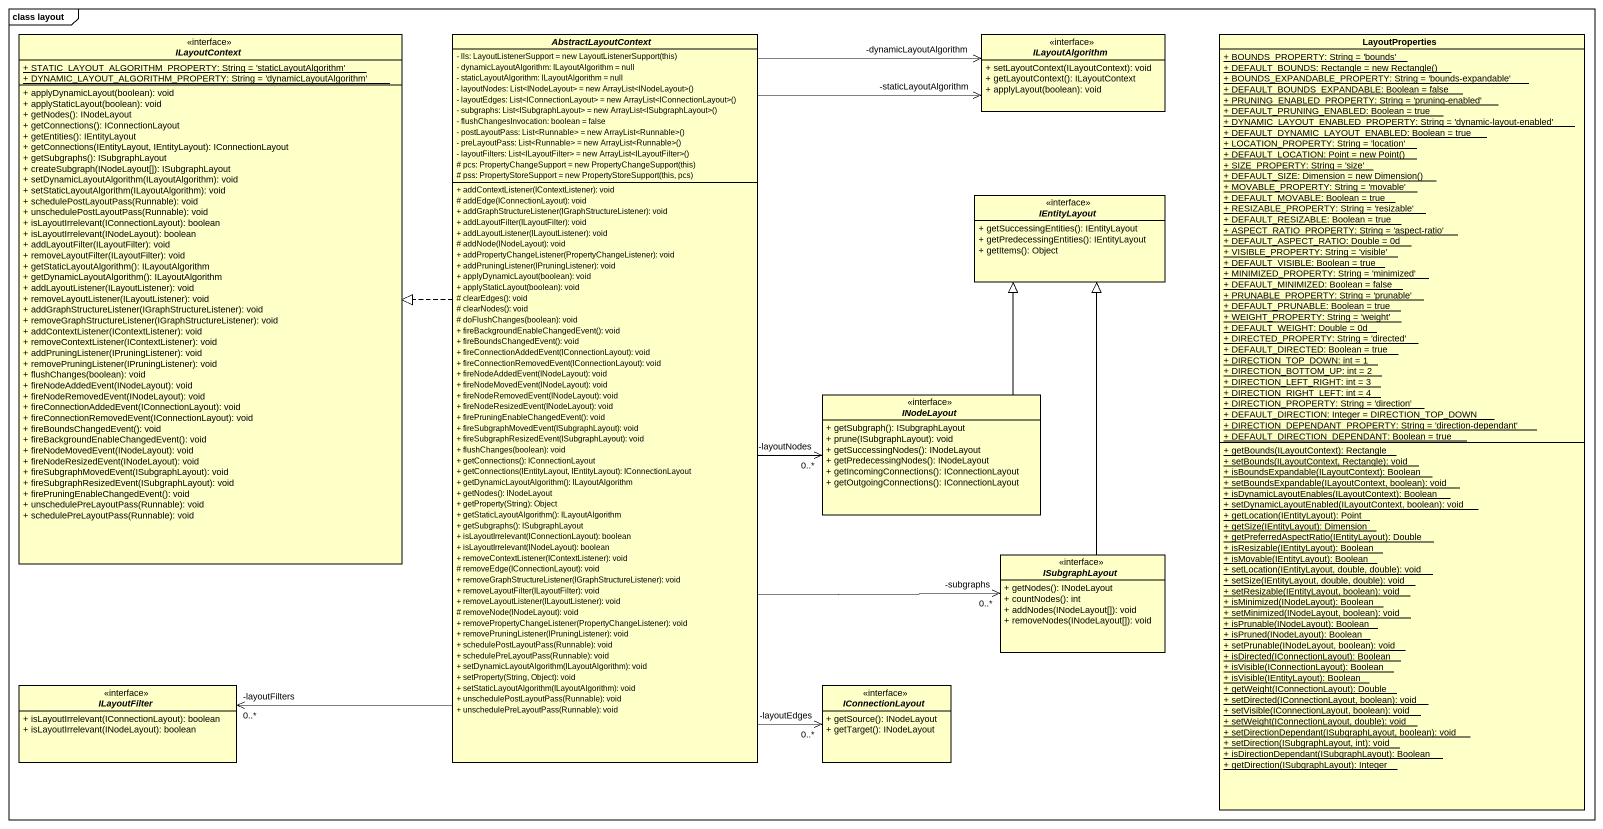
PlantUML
@startuml
mainframe class layout
hide circle
hide empty members
skinparam classAttributeIconSize 0
interface ILayoutContext #FFFFC8 {
  {static} + STATIC_LAYOUT_ALGORITHM_PROPERTY: String = 'staticLayoutAlgorithm'
  {static} + DYNAMIC_LAYOUT_ALGORITHM_PROPERTY: String = 'dynamicLayoutAlgorithm'
  + applyDynamicLayout(boolean): void
  + applyStaticLayout(boolean): void
  + getNodes(): INodeLayout
  + getConnections(): IConnectionLayout
  + getEntities(): IEntityLayout
  + getConnections(IEntityLayout, IEntityLayout): IConnectionLayout
  + getSubgraphs(): ISubgraphLayout
  + createSubgraph(INodeLayout[]): ISubgraphLayout
  + setDynamicLayoutAlgorithm(ILayoutAlgorithm): void
  + setStaticLayoutAlgorithm(ILayoutAlgorithm): void
  + schedulePostLayoutPass(Runnable): void
  + unschedulePostLayoutPass(Runnable): void
  + isLayoutIrrelevant(IConnectionLayout): boolean
  + isLayoutIrrelevant(INodeLayout): boolean
  + addLayoutFilter(ILayoutFilter): void
  + removeLayoutFilter(ILayoutFilter): void
  + getStaticLayoutAlgorithm(): ILayoutAlgorithm
  + getDynamicLayoutAlgorithm(): ILayoutAlgorithm
  + addLayoutListener(ILayoutListener): void
  + removeLayoutListener(ILayoutListener): void
  + addGraphStructureListener(IGraphStructureListener): void
  + removeGraphStructureListener(IGraphStructureListener): void
  + addContextListener(IContextListener): void
  + removeContextListener(IContextListener): void
  + addPruningListener(IPruningListener): void
  + removePruningListener(IPruningListener): void
  + flushChanges(boolean): void
  + fireNodeAddedEvent(INodeLayout): void
  + fireNodeRemovedEvent(INodeLayout): void
  + fireConnectionAddedEvent(IConnectionLayout): void
  + fireConnectionRemovedEvent(IConnectionLayout): void
  + fireBoundsChangedEvent(): void
  + fireBackgroundEnableChangedEvent(): void
  + fireNodeMovedEvent(INodeLayout): void
  + fireNodeResizedEvent(INodeLayout): void
  + fireSubgraphMovedEvent(ISubgraphLayout): void
  + fireSubgraphResizedEvent(ISubgraphLayout): void
  + firePruningEnableChangedEvent(): void
  + unschedulePreLayoutPass(Runnable): void
  + schedulePreLayoutPass(Runnable): void
}
abstract class AbstractLayoutContext #FFFFC8 {
  {field} - lls: LayoutListenerSupport = new LayoutListenerSupport(this)
  - dynamicLayoutAlgorithm: ILayoutAlgorithm = null
  - staticLayoutAlgorithm: ILayoutAlgorithm = null
  {field} - layoutNodes: List<INodeLayout> = new ArrayList<INodeLayout>()
  {field} - layoutEdges: List<IConnectionLayout> = new ArrayList<IConnectionLayout>()
  {field} - subgraphs: List<ISubgraphLayout> = new ArrayList<ISubgraphLayout>()
  - flushChangesInvocation: boolean = false
  {field} - postLayoutPass: List<Runnable> = new ArrayList<Runnable>()
  {field} - preLayoutPass: List<Runnable> = new ArrayList<Runnable>()
  {field} - layoutFilters: List<ILayoutFilter> = new ArrayList<ILayoutFilter>()
  {field} # pcs: PropertyChangeSupport = new PropertyChangeSupport(this)
  {field} # pss: PropertyStoreSupport = new PropertyStoreSupport(this, pcs)
  + addContextListener(IContextListener): void
  # addEdge(IConnectionLayout): void
  + addGraphStructureListener(IGraphStructureListener): void
  + addLayoutFilter(ILayoutFilter): void
  + addLayoutListener(ILayoutListener): void
  # addNode(INodeLayout): void
  + addPropertyChangeListener(PropertyChangeListener): void
  + addPruningListener(IPruningListener): void
  + applyDynamicLayout(boolean): void
  + applyStaticLayout(boolean): void
  # clearEdges(): void
  # clearNodes(): void
  # doFlushChanges(boolean): void
  + fireBackgroundEnableChangedEvent(): void
  + fireBoundsChangedEvent(): void
  + fireConnectionAddedEvent(IConnectionLayout): void
  + fireConnectionRemovedEvent(IConnectionLayout): void
  + fireNodeAddedEvent(INodeLayout): void
  + fireNodeMovedEvent(INodeLayout): void
  + fireNodeRemovedEvent(INodeLayout): void
  + fireNodeResizedEvent(INodeLayout): void
  + firePruningEnableChangedEvent(): void
  + fireSubgraphMovedEvent(ISubgraphLayout): void
  + fireSubgraphResizedEvent(ISubgraphLayout): void
  + flushChanges(boolean): void
  + getConnections(): IConnectionLayout
  + getConnections(IEntityLayout, IEntityLayout): IConnectionLayout
  + getDynamicLayoutAlgorithm(): ILayoutAlgorithm
  + getNodes(): INodeLayout
  + getProperty(String): Object
  + getStaticLayoutAlgorithm(): ILayoutAlgorithm
  + getSubgraphs(): ISubgraphLayout
  + isLayoutIrrelevant(IConnectionLayout): boolean
  + isLayoutIrrelevant(INodeLayout): boolean
  + removeContextListener(IContextListener): void
  # removeEdge(IConnectionLayout): void
  + removeGraphStructureListener(IGraphStructureListener): void
  + removeLayoutFilter(ILayoutFilter): void
  + removeLayoutListener(ILayoutListener): void
  # removeNode(INodeLayout): void
  + removePropertyChangeListener(PropertyChangeListener): void
  + removePruningListener(IPruningListener): void
  + schedulePostLayoutPass(Runnable): void
  + schedulePreLayoutPass(Runnable): void
  + setDynamicLayoutAlgorithm(ILayoutAlgorithm): void
  + setProperty(String, Object): void
  + setStaticLayoutAlgorithm(ILayoutAlgorithm): void
  + unschedulePostLayoutPass(Runnable): void
  + unschedulePreLayoutPass(Runnable): void
}
interface ILayoutAlgorithm #FFFFC8 {
  + setLayoutContext(ILayoutContext): void
  + getLayoutContext(): ILayoutContext
  + applyLayout(boolean): void
}
class LayoutProperties #FFFFC8 {
  {static} + BOUNDS_PROPERTY: String = 'bounds'
  {static} {field} + DEFAULT_BOUNDS: Rectangle = new Rectangle()
  {static} + BOUNDS_EXPANDABLE_PROPERTY: String = 'bounds-expandable'
  {static} + DEFAULT_BOUNDS_EXPANDABLE: Boolean = false
  {static} + PRUNING_ENABLED_PROPERTY: String = 'pruning-enabled'
  {static} + DEFAULT_PRUNING_ENABLED: Boolean = true
  {static} + DYNAMIC_LAYOUT_ENABLED_PROPERTY: String = 'dynamic-layout-enabled'
  {static} + DEFAULT_DYNAMIC_LAYOUT_ENABLED: Boolean = true
  {static} + LOCATION_PROPERTY: String = 'location'
  {static} {field} + DEFAULT_LOCATION: Point = new Point()
  {static} + SIZE_PROPERTY: String = 'size'
  {static} {field} + DEFAULT_SIZE: Dimension = new Dimension()
  {static} + MOVABLE_PROPERTY: String = 'movable'
  {static} + DEFAULT_MOVABLE: Boolean = true
  {static} + RESIZABLE_PROPERTY: String = 'resizable'
  {static} + DEFAULT_RESIZABLE: Boolean = true
  {static} + ASPECT_RATIO_PROPERTY: String = 'aspect-ratio'
  {static} + DEFAULT_ASPECT_RATIO: Double = 0d
  {static} + VISIBLE_PROPERTY: String = 'visible'
  {static} + DEFAULT_VISIBLE: Boolean = true
  {static} + MINIMIZED_PROPERTY: String = 'minimized'
  {static} + DEFAULT_MINIMIZED: Boolean = false
  {static} + PRUNABLE_PROPERTY: String = 'prunable'
  {static} + DEFAULT_PRUNABLE: Boolean = true
  {static} + WEIGHT_PROPERTY: String = 'weight'
  {static} + DEFAULT_WEIGHT: Double = 0d
  {static} + DIRECTED_PROPERTY: String = 'directed'
  {static} + DEFAULT_DIRECTED: Boolean = true
  {static} + DIRECTION_TOP_DOWN: int = 1
  {static} + DIRECTION_BOTTOM_UP: int = 2
  {static} + DIRECTION_LEFT_RIGHT: int = 3
  {static} + DIRECTION_RIGHT_LEFT: int = 4
  {static} + DIRECTION_PROPERTY: String = 'direction'
  {static} + DEFAULT_DIRECTION: Integer = DIRECTION_TOP_DOWN
  {static} + DIRECTION_DEPENDANT_PROPERTY: String = 'direction-dependant'
  {static} + DEFAULT_DIRECTION_DEPENDANT: Boolean = true
  {static} + getBounds(ILayoutContext): Rectangle
  {static} + setBounds(ILayoutContext, Rectangle): void
  {static} + isBoundsExpandable(ILayoutContext): Boolean
  {static} + setBoundsExpandable(ILayoutContext, boolean): void
  {static} + isDynamicLayoutEnables(ILayoutContext): Boolean
  {static} + setDynamicLayoutEnabled(ILayoutContext, boolean): void
  {static} + getLocation(IEntityLayout): Point
  {static} + getSize(IEntityLayout): Dimension
  {static} + getPreferredAspectRatio(IEntityLayout): Double
  {static} + isResizable(IEntityLayout): Boolean
  {static} + isMovable(IEntityLayout): Boolean
  {static} + setLocation(IEntityLayout, double, double): void
  {static} + setSize(IEntityLayout, double, double): void
  {static} + setResizable(IEntityLayout, boolean): void
  {static} + isMinimized(INodeLayout): Boolean
  {static} + setMinimized(INodeLayout, boolean): void
  {static} + isPrunable(INodeLayout): Boolean
  {static} + isPruned(INodeLayout): Boolean
  {static} + setPrunable(INodeLayout, boolean): void
  {static} + isDirected(IConnectionLayout): Boolean
  {static} + isVisible(IConnectionLayout): Boolean
  {static} + isVisible(IEntityLayout): Boolean
  {static} + getWeight(IConnectionLayout): Double
  {static} + setDirected(IConnectionLayout, boolean): void
  {static} + setVisible(IConnectionLayout, boolean): void
  {static} + setWeight(IConnectionLayout, double): void
  {static} + setDirectionDependant(ISubgraphLayout, boolean): void
  {static} + setDirection(ISubgraphLayout, int): void
  {static} + isDirectionDependant(ISubgraphLayout): Boolean
  {static} + getDirection(ISubgraphLayout): Integer
}
interface IEntityLayout #FFFFC8 {
  + getSuccessingEntities(): IEntityLayout
  + getPredecessingEntities(): IEntityLayout
  + getItems(): Object
}
interface INodeLayout #FFFFC8 {
  + getSubgraph(): ISubgraphLayout
  + prune(ISubgraphLayout): void
  + getSuccessingNodes(): INodeLayout
  + getPredecessingNodes(): INodeLayout
  + getIncomingConnections(): IConnectionLayout
  + getOutgoingConnections(): IConnectionLayout
}
interface ISubgraphLayout #FFFFC8 {
  + getNodes(): INodeLayout
  + countNodes(): int
  + addNodes(INodeLayout[]): void
  + removeNodes(INodeLayout[]): void
}
interface ILayoutFilter #FFFFC8 {
  + isLayoutIrrelevant(IConnectionLayout): boolean
  + isLayoutIrrelevant(INodeLayout): boolean
}
interface IConnectionLayout #FFFFC8 {
  + getSource(): INodeLayout
  + getTarget(): INodeLayout
}
AbstractLayoutContext .left.|> ILayoutContext
AbstractLayoutContext -up-> "-dynamicLayoutAlgorithm" ILayoutAlgorithm
AbstractLayoutContext -up-> "-staticLayoutAlgorithm" ILayoutAlgorithm
AbstractLayoutContext -right-> "-layoutNodes\n0..*" INodeLayout
AbstractLayoutContext -right-> "-subgraphs\n0..*" ISubgraphLayout
AbstractLayoutContext --> "-layoutFilters\n0..*" ILayoutFilter
AbstractLayoutContext --> "-layoutEdges\n0..*" IConnectionLayout
INodeLayout -up-|> IEntityLayout
ISubgraphLayout -up-|> IEntityLayout
@enduml
